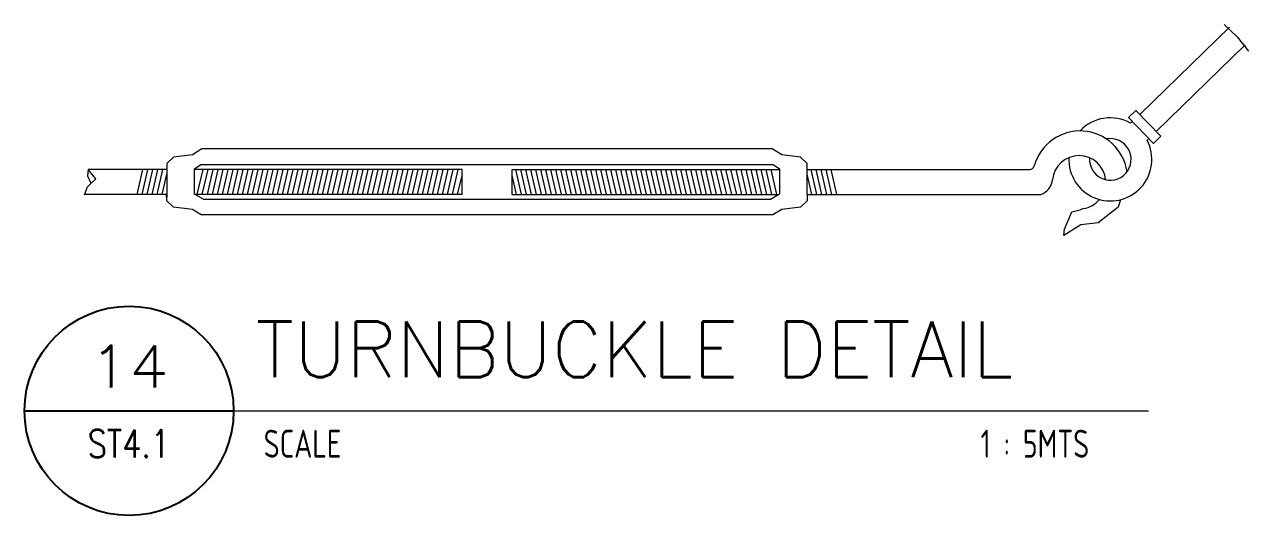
# Model space of a CAD drawing. Header units: millimetres. Extents: x 0 to 437400, y -7936 to 73710.
# Drawn here: x 4186 to 4772, y -1006 to -771 of the extents above; entities that cross this region are included whole.
import ezdxf
from ezdxf.enums import TextEntityAlignment as Align

# ---------------------------------------------------------------- set-up
doc = ezdxf.new("R2010")
doc.units = ezdxf.units.MM
doc.header["$LTSCALE"] = 10
doc.header["$MEASUREMENT"] = 0
doc.layers.add('A_LINE', color=1, linetype='Continuous')
doc.layers.add('TARGET-MAIN', color=1, linetype='Continuous')
doc.layers.add('HATCH', color=8, linetype='Continuous', lineweight=5)
doc.layers.add('TURN BUCKLE', color=3, linetype='Continuous', lineweight=9)
doc.styles.add('ARCHITEXT', font='architxt.shx', dxfattribs={"width": 0.85})
doc.styles.add('SIMPLEX', font='SIMPLEX.shx', dxfattribs={"width": 1.1})

# ---------------------------------------------------------------- blocks, each defined once
blk = doc.blocks.new('TARGET-DWGLABEL')
at = {"layer": 'TARGET-MAIN'}
blk.add_line((-7.5, 0), (7.5, 0), dxfattribs=at)
blk.add_circle((0, 0), 7.5, dxfattribs=at)
at = {"layer": 'TARGET-MAIN', "color": 2, "style": 'ARCHITEXT', "width": 0.85}
blk.add_text('SCALE', height=2, dxfattribs=at).set_placement((9.659, -2.355), align=Align.MIDDLE_LEFT)
at = {"layer": 'TARGET-MAIN', "color": 6, "style": 'ARCHITEXT', "width": 0.85}
blk.add_attdef('DRAWING_TITLE', text='', height=5, dxfattribs=at).set_placement((9.079, 4.407), align=Align.MIDDLE_LEFT)
at = {"layer": 'TARGET-MAIN', "color": 4, "style": 'ARCHITEXT', "width": 0.85}
blk.add_attdef('DWG_NO.', text='', height=3, dxfattribs=at).set_placement((0, 3.173), align=Align.MIDDLE_CENTER)
at = {"layer": 'TARGET-MAIN', "color": 3, "style": 'ARCHITEXT', "width": 0.85}
blk.add_attdef('SHT_NO.', text='', height=2, dxfattribs=at).set_placement((-0.015, -2.355), align=Align.MIDDLE_CENTER)
at = {"layer": 'TARGET-MAIN', "color": 2, "style": 'ARCHITEXT', "width": 0.85}
blk.add_attdef('SCALE', text='', height=2, dxfattribs=at).set_placement((69.604, -2.355), align=Align.MIDDLE_RIGHT)

msp = doc.modelspace()

# ---------------------------------------------------------------- linework, layer by layer
at = {"color": 2, "linetype": 'Continuous'}
msp.add_line((4254.40735, -853.54933), (4254.40639, -852.39841), dxfattribs=at)
at = {"layer": 'A_LINE', "color": 1, "lineweight": 13}
msp.add_line((4186.27422, -955.70835), (4723.72578, -955.70835), dxfattribs=at)
at = {"layer": 'HATCH', "linetype": 'Continuous'}
for p, q in [((4240.13243, -852.39841), (4242.85369, -840.42873)), ((4242.52637, -852.39841), (4245.24763, -840.42873)), ((4244.9203, -852.39841), (4247.64156, -840.42873)), ((4247.31424, -852.39841), (4250.0355, -840.42873)), ((4249.70817, -852.39841), (4252.42943, -840.42873)), ((4252.16319, -852.39841), (4254.3982, -842.56757)), ((4268.9296, -852.39841), (4271.65087, -840.42873)), ((4271.32354, -852.39841), (4274.0448, -840.42873)), ((4273.71747, -852.39841), (4276.43874, -840.42873)), ((4276.11141, -852.39841), (4278.83267, -840.42873)), ((4278.50535, -852.39841), (4281.22661, -840.42873)), ((4280.89928, -852.39841), (4283.62054, -840.42873)), ((4283.29322, -852.39841), (4286.01448, -840.42873)), ((4285.68715, -852.39841), (4288.40842, -840.42873)), ((4288.08109, -852.39841), (4290.80235, -840.42873)), ((4290.47502, -852.39841), (4293.19629, -840.42873)), ((4292.86896, -852.39841), (4295.59022, -840.42873)), ((4295.26289, -852.39841), (4297.98416, -840.42873)), ((4297.65683, -852.39841), (4300.37809, -840.42873)), ((4300.05076, -852.39841), (4302.77203, -840.42873)), ((4302.4447, -852.39841), (4305.16596, -840.42873)), ((4304.83864, -852.39841), (4307.5599, -840.42873)), ((4307.23257, -852.39841), (4309.95383, -840.42873)), ((4309.62651, -852.39841), (4312.34777, -840.42873)), ((4312.02044, -852.39841), (4314.74171, -840.42873)), ((4314.41438, -852.39841), (4317.13564, -840.42873)), ((4316.80831, -852.39841), (4319.52958, -840.42873)), ((4319.20225, -852.39841), (4321.92351, -840.42873)), ((4321.59618, -852.39841), (4324.31745, -840.42873)), ((4323.99012, -852.39841), (4326.71138, -840.42873)), ((4326.38406, -852.39841), (4329.10532, -840.42873)), ((4328.77799, -852.39841), (4331.49925, -840.42873)), ((4331.17193, -852.39841), (4333.89319, -840.42873)), ((4333.56586, -852.39841), (4336.28712, -840.42873)), ((4335.9598, -852.39841), (4338.68106, -840.42873)), ((4338.35373, -852.39841), (4341.075, -840.42873)), ((4340.74767, -852.39841), (4343.46893, -840.42873)), ((4343.1416, -852.39841), (4345.86287, -840.42873)), ((4345.53554, -852.39841), (4348.2568, -840.42873)), ((4347.92947, -852.39841), (4350.65074, -840.42873)), ((4350.32341, -852.39841), (4353.04467, -840.42873)), ((4352.71735, -852.39841), (4355.43861, -840.42873)), ((4355.11128, -852.39841), (4357.83254, -840.42873)), ((4357.50522, -852.39841), (4360.22648, -840.42873)), ((4359.89915, -852.39841), (4362.62041, -840.42873)), ((4362.29309, -852.39841), (4365.01435, -840.42873)), ((4364.68702, -852.39841), (4367.40829, -840.42873)), ((4367.08096, -852.39841), (4369.80222, -840.42873)), ((4369.47489, -852.39841), (4372.19616, -840.42873)), ((4371.86883, -852.39841), (4374.59009, -840.42873)), ((4374.26276, -852.39841), (4376.98403, -840.42873)), ((4376.6567, -852.39841), (4379.37796, -840.42873)), ((4379.05064, -852.39841), (4381.7719, -840.42873)), ((4381.44457, -852.39841), (4384.16583, -840.42873)), ((4383.83851, -852.39841), (4386.55977, -840.42873)), ((4386.23244, -852.39841), (4388.95371, -840.42873)), ((4388.62638, -852.39841), (4391.34764, -840.42873)), ((4391.02031, -852.39841), (4393.74158, -840.42873)), ((4423.91435, -852.39841), (4421.19309, -840.42873)), ((4426.30828, -852.39841), (4423.58702, -840.42873)), ((4428.70222, -852.39841), (4425.98096, -840.42873)), ((4431.09615, -852.39841), (4428.37489, -840.42873)), ((4433.49009, -852.39841), (4430.76883, -840.42873)), ((4435.88403, -852.39841), (4433.16276, -840.42873)), ((4438.27796, -852.39841), (4435.5567, -840.42873)), ((4440.6719, -852.39841), (4437.95063, -840.42873)), ((4443.06583, -852.39841), (4440.34457, -840.42873)), ((4445.45977, -852.39841), (4442.7385, -840.42873)), ((4447.8537, -852.39841), (4445.13244, -840.42873)), ((4450.24764, -852.39841), (4447.52638, -840.42873)), ((4452.64157, -852.39841), (4449.92031, -840.42873)), ((4455.03551, -852.39841), (4452.31425, -840.42873)), ((4457.42944, -852.39841), (4454.70818, -840.42873)), ((4459.82338, -852.39841), (4457.10212, -840.42873)), ((4462.21732, -852.39841), (4459.49605, -840.42873)), ((4464.61125, -852.39841), (4461.88999, -840.42873)), ((4467.00519, -852.39841), (4464.28392, -840.42873)), ((4469.39912, -852.39841), (4466.67786, -840.42873)), ((4471.79306, -852.39841), (4469.07179, -840.42873)), ((4474.18699, -852.39841), (4471.46573, -840.42873)), ((4476.58093, -852.39841), (4473.85967, -840.42873)), ((4478.97486, -852.39841), (4476.2536, -840.42873)), ((4481.3688, -852.39841), (4478.64754, -840.42873)), ((4483.76274, -852.39841), (4481.04147, -840.42873)), ((4486.15667, -852.39841), (4483.43541, -840.42873)), ((4488.55061, -852.39841), (4485.82934, -840.42873)), ((4490.94454, -852.39841), (4488.22328, -840.42873)), ((4493.33848, -852.39841), (4490.61721, -840.42873)), ((4495.73241, -852.39841), (4493.01115, -840.42873)), ((4498.12635, -852.39841), (4495.40509, -840.42873)), ((4500.52028, -852.39841), (4497.79902, -840.42873)), ((4502.91422, -852.39841), (4500.19296, -840.42873)), ((4505.30815, -852.39841), (4502.58689, -840.42873)), ((4507.70209, -852.39841), (4504.98083, -840.42873)), ((4510.09603, -852.39841), (4507.37476, -840.42873)), ((4512.48996, -852.39841), (4509.7687, -840.42873)), ((4514.8839, -852.39841), (4512.16263, -840.42873)), ((4517.27783, -852.39841), (4514.55657, -840.42873)), ((4519.67177, -852.39841), (4516.9505, -840.42873)), ((4522.0657, -852.39841), (4519.34444, -840.42873)), ((4524.45964, -852.39841), (4521.73838, -840.42873)), ((4526.85357, -852.39841), (4524.13231, -840.42873)), ((4529.24751, -852.39841), (4526.52625, -840.42873)), ((4531.64144, -852.39841), (4528.92018, -840.42873)), ((4534.03538, -852.39841), (4531.31412, -840.42873)), ((4536.42932, -852.39841), (4533.70805, -840.42873)), ((4538.82325, -852.39841), (4536.10199, -840.42873)), ((4541.21719, -852.39841), (4538.49592, -840.42873)), ((4543.61112, -852.39841), (4540.88986, -840.42873)), ((4546.00506, -852.39841), (4543.28379, -840.42873)), ((4562.77147, -852.39841), (4560.53646, -842.56757)), ((4565.22649, -852.39841), (4562.50523, -840.42873)), ((4567.62043, -852.39841), (4564.89916, -840.42873)), ((4570.01436, -852.39841), (4567.2931, -840.42873)), ((4572.4083, -852.39841), (4569.68703, -840.42873)), ((4574.80223, -852.39841), (4572.08097, -840.42873)), ((4393.41425, -852.39841), (4395.4981, -843.23244)), ((4421.52041, -852.39841), (4419.43656, -843.23244))]:
    msp.add_line(p, q, dxfattribs=at)
at = {"layer": 'TURN BUCKLE', "color": 2, "linetype": 'Continuous'}
for p, q in [((4762.56966, -772.36855), (4719.57218, -814.05812)), ((4770.07642, -780.89786), (4727.47227, -822.20606)), ((4717.74811, -812.17683), (4714.21669, -815.60083)), ((4717.74811, -812.17683), (4729.67659, -824.47953)), ((4714.21669, -815.60083), (4726.14517, -827.90353)), ((4716.04076, -817.48212), (4715.23311, -818.2652)), ((4729.67659, -824.47953), (4726.14517, -827.90353)), ((4723.94085, -825.63006), (4723.13321, -826.41314)), ((4254.39642, -840.42873), (4216.76304, -840.42873)), ((4395.49789, -840.42873), (4267.59211, -840.42873)), ((4395.49878, -852.39841), (4395.49789, -840.42873)), ((4419.43588, -852.39841), (4419.43677, -840.42873)), ((4419.43677, -840.42873), (4547.34255, -840.42873)), ((4560.53824, -840.42873), (4666.87806, -840.42873)), ((4254.40639, -852.39841), (4214.92118, -852.39841)), ((4395.49878, -852.39841), (4267.86625, -852.39841)), ((4419.43588, -852.39841), (4547.06842, -852.39841)), ((4560.52827, -852.39841), (4672.32995, -852.39841)), ((4687.09158, -860.63222), (4691.03788, -859.73114)), ((4709.33067, -858.43601), (4699.72841, -865.89197)), ((4710.40774, -854.83765), (4709.33067, -858.43601)), ((4683.61573, -868.90335), (4687.09158, -860.63222)), ((4699.72841, -865.89197), (4691.49189, -866.91924)), ((4691.50291, -866.91252), (4683.32006, -871.89578)), ((4683.32006, -871.89578), (4683.61573, -868.90335))]:
    msp.add_line(p, q, dxfattribs=at)
for points in [[(4759.88819, -771.12904), (4766.10876, -777.05068), (4771.6118, -783.93065)], [(4560.53824, -852.39841), (4560.5258, -837.46339), (4557.33526, -834.43547), (4548.36804, -833.34091), (4543.81238, -830.55375), (4271.12228, -830.55375), (4266.56662, -833.34091), (4257.59941, -834.43547), (4254.40886, -837.46339), (4254.39642, -852.39841)], [(4214.9393, -852.57452), (4216.34068, -848.7031), (4220.32921, -844.83169), (4216.77187, -840.36468), (4216.34068, -843.49159), (4217.95765, -846.9163)], [(4544.28545, -838.0348), (4547.34255, -840.14752), (4547.34255, -852.23834), (4542.9687, -854.79235), (4271.96596, -854.79235), (4267.59211, -852.23834), (4267.59211, -840.14752), (4270.64921, -838.0348), (4544.28545, -838.0348)], [(4560.52827, -852.39841), (4560.52731, -853.54933), (4560.5258, -855.36375), (4557.33526, -858.39168), (4548.36804, -859.48624), (4544.18164, -862.04748), (4270.75302, -862.04748), (4266.56662, -859.48624), (4257.59941, -858.39168), (4254.40886, -855.36375), (4254.40735, -853.54933)], [(4692.74639, -859.10616), (4691.03788, -859.73114)]]:
    msp.add_lwpolyline(points, dxfattribs=at)
for centre, radius, start, end in [((4705.51865, -835.58803), 19.8608, 60.71674176, 136.81425939), ((4691.07027, -844.69401), 22.69805, 8.21989966, 164.60975823), ((4705.51865, -835.58803), 19.8608, 177.54647983, 27.51364258), ((4705.51865, -835.58803), 9.9304, 175.37336431, 100.61193446), ((4690.59014, -846.5219), 12.76766, 5.64293387, 174.27910281), ((4666.87806, -838.0348), 2.39394, 269.99999998, 344.60975823), ((4669.4167, -844.40071), 8.51177, 290.01467954, 354.27910281), ((4690.59014, -846.5219), 14.18628, 258.84594007, 259.03805527), ((4690.59014, -846.5219), 12.76766, 279.72294055, 319.80263908)]:
    msp.add_arc(centre, radius, start, end, dxfattribs=at)

# ---------------------------------------------------------------- block references
at = {"layer": 'TARGET-MAIN', "color": 1, "lineweight": 13}
ref = msp.add_blockref('TARGET-DWGLABEL', (4236.27422, -955.70835), dxfattribs=dict(at, xscale=6.666666666666666, yscale=6.666666666666666, zscale=6.666666666666666))
ref.add_attrib('DWG_NO.', '14', dxfattribs={"color": 4, "height": 20, "style": 'SIMPLEX', "width": 1.1}).set_placement((4236.27422, -934.55236), align=Align.MIDDLE_CENTER)
ref.add_attrib('SHT_NO.', 'ST4.1', dxfattribs={"color": 3, "height": 13.333333, "style": 'SIMPLEX', "width": 0.8}).set_placement((4236.17234, -971.40991), align=Align.MIDDLE_CENTER)
ref.add_attrib('DRAWING_TITLE', 'TURNBUCKLE DETAIL', dxfattribs={"color": 5, "height": 26.6666667, "style": 'SIMPLEX'}).set_placement((4296.8011, -926.33092), align=Align.MIDDLE_LEFT)
ref.add_attrib('SCALE', '1 : 5MTS', dxfattribs={"color": 2, "height": 13.333333, "style": 'ARCHITEXT', "width": 0.85}).set_placement((4695.41624, -971.40991), align=Align.MIDDLE_RIGHT)

doc.saveas('drawing.dxf')
